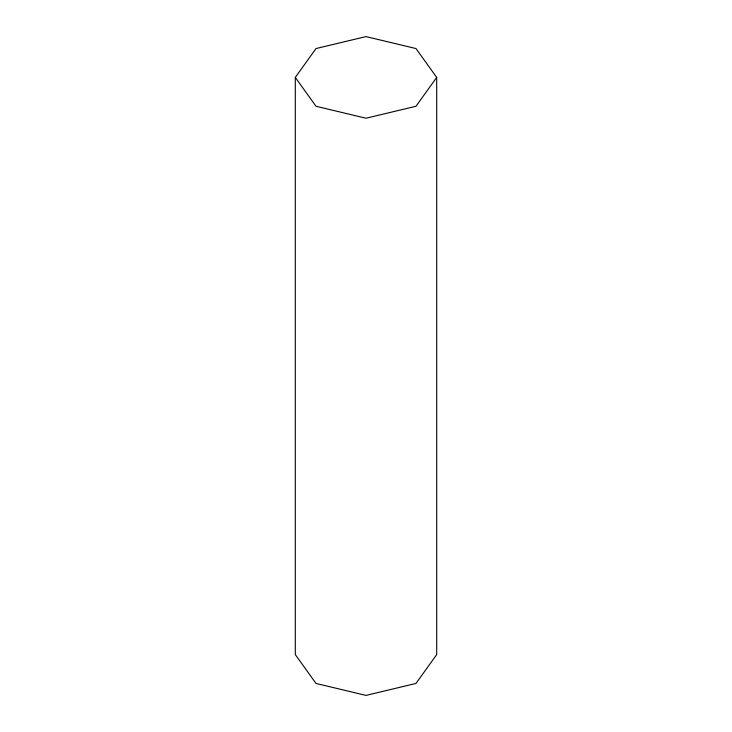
<?xml version="1.0" encoding="UTF-8"?>
<svg xmlns="http://www.w3.org/2000/svg" width="732" height="732" viewBox="0 0 732 732"><rect width="100%" height="100%" fill="white"/><g stroke="black" fill="none" stroke-linecap="round" stroke-linejoin="round"><path stroke-width="1.1" d="M295.307 77.409L316.014 48.55L366 36.6L415.986 48.55L436.693 77.409L436.693 654.591L415.986 683.45L366 695.4L316.014 683.45L295.307 654.591L295.307 77.409L316.014 106.268L366 118.227L415.986 106.268L436.693 77.409"/></g></svg>
